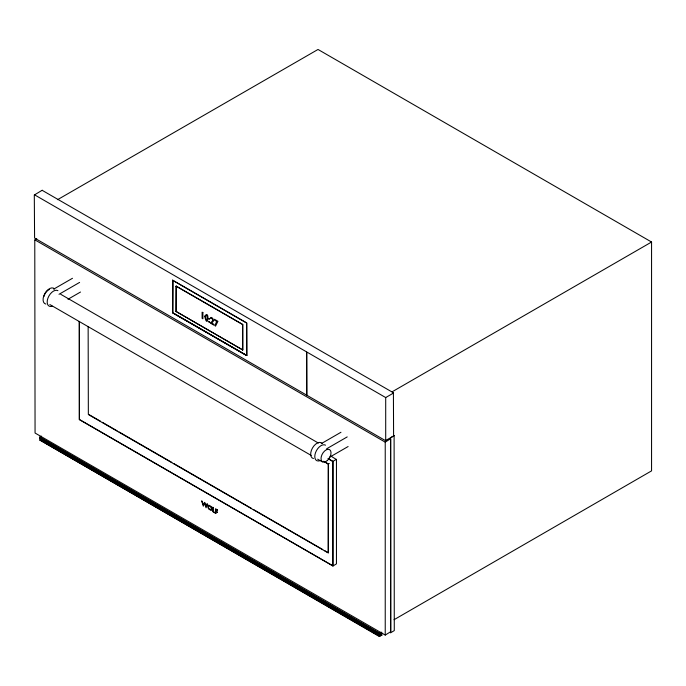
<?xml version="1.0" encoding="UTF-8"?>
<svg xmlns="http://www.w3.org/2000/svg" width="686" height="686" viewBox="0 0 686 686"><rect width="100%" height="100%" fill="white"/><g stroke="black" fill="none" stroke-linecap="round" stroke-linejoin="round"><path stroke-width="1.03" d="M42.3 190.399L393.412 392.769L393.593 436.09L385.412 440.601L34.592 238.059L34.3 195.013L42.3 190.185M172.606 312.807L172.743 280.231L246.746 322.917L246.746 355.554L172.658 312.876L172.743 280.231M176.302 286.122L176.079 311.624L176.053 286.259M246.831 355.408L246.66 323.063L172.606 280.308M329.297 463.427L328.26 464.019L328.26 552.959L88.348 414.533L88.142 326.699M390.583 438.714L385.232 442.136L385.232 635.073L35.063 433.029L34.772 240.134L36.752 238.659M385.704 440.652L385.704 397.563L34.403 194.738M394.21 435.593L390.531 437.719L390.531 632.869L394.279 630.588L394.107 435.464M211.991 509.269L211.871 509.767A2.693 1.552 60 0 1 211.048 510.384L208.827 509.106A2.761 1.595 60 0 1 207.875 506.594A2.89 1.664 60 0 1 207.935 506.036A2.718 1.569 60 0 1 208.844 505.188L211.039 506.457A2.675 1.544 60 0 1 211.863 508.017L211.94 508.343M79.233 321.374L79.439 419.678L332.993 566.001L333.027 461.515L328.174 458.471M381.81 632.226L379.401 633.538L39.711 437.428L41.237 436.056M381.81 633.229L379.401 635.039L39.711 438.431M379.958 633.65L381.879 635.099L379.401 636.531L39.711 439.923M176.096 311.478L242.741 349.946L242.69 324.444L176.216 286.131M332.993 566.001L336.449 563.849L336.449 459.534L330.669 455.958M394.03 619.715L651.563 470.87L651.563 242.029L318.021 49.461L57.573 199.669M328.311 552.762L328.405 464.045L323.681 461.215M210.713 322.832L212.557 320.816A2.247 1.295 60 0 0 212.634 320.431L212.463 319.359A1.243 0.72 60 0 0 211.854 318.578L211.725 318.501A1.664 0.96 60 0 0 211.237 318.338C210.242 319.076 210.088 317.215 211.142 317.438A2.367 1.372 60 0 1 211.777 317.652A2.65 1.526 60 0 1 212.24 317.987L212.634 318.398A2.092 1.209 60 0 1 213.097 319.136L213.406 320.259A3.164 1.826 60 0 1 213.329 321.228L211.751 323.08L213.809 324.272L213.809 325.121L210.396 323.089M53.671 289.14L72.476 278.284M59.013 294.294L79.61 282.409M67.965 299.268L80.502 292.03M176.079 286.182L242.767 324.589M79.284 419.532L79.396 321.502M306.428 352.33L306.874 352.484L306.779 395.213L306.522 352.278M392.178 391.783L651.563 242.029M385.704 397.563L393.593 393.001M321.271 443.645L340.968 432.266M326.622 448.798L347.21 436.905M329.306 457.39L348.111 446.535M332.993 461.292L336.372 459.337M39.668 436.991L379.461 633.169L381.056 632.252M39.668 438.483L379.461 634.661L381.853 633.281M39.668 439.975L379.461 636.154L381.853 634.773M385.232 635.073L390.874 631.6L390.771 438.946M172.743 280.248L172.743 312.867L246.66 355.545M242.604 350.006L242.604 324.452M176.216 311.547L242.741 349.946M173.755 313.313L246.797 355.485M34.875 239.86L385.232 442.136M60.728 294.294L318.33 443.027M328.14 458.728L332.787 461.412L332.787 565.761L79.396 419.463M324.349 461.764L328.26 464.019M49.864 304.55L311.178 455.418M317.661 459.166L322.291 461.841M89.429 414.841L100.542 421.255M102.394 422.327L117.212 430.877M119.064 431.948L171.834 462.424M173.687 463.487L251.462 508.395M253.314 509.458L322.754 549.555M324.607 550.626L327.385 552.23M379.958 634.061L381.853 635.159M210.713 506.757L209.17 505.865A1.972 1.14 60 0 0 208.553 506.311L208.553 507.666A1.981 1.149 60 0 0 209.17 508.815L210.713 509.707A1.981 1.149 60 0 0 211.322 509.261L211.322 507.906M242.604 324.589L242.604 350.031M211.888 508.326A2.89 1.664 60 0 1 211.931 509.235M210.705 506.868A1.981 1.149 60 0 1 211.322 508.026M43.904 296.558A7.066 4.082 -60 0 1 49.443 289.441M319.848 460.709A8.901 5.136 -60 0 1 315.526 452.657A8.901 5.136 -60 0 1 325.533 445.163M313.468 458.557A8.901 5.136 -60 0 1 312.516 447.932A8.901 5.136 -60 0 1 322.197 443.439M52.247 306.213A8.901 5.136 -60 0 1 47.926 298.153A8.901 5.136 -60 0 1 57.924 290.667M45.868 304.061A8.901 5.136 -60 0 1 44.916 293.428A8.901 5.136 -60 0 1 54.597 288.943M205.483 316.855C207.404 327.419 208.304 310.475 205.483 316.855M204.711 316.297C208.03 331.124 209.967 308.297 204.711 316.297M208.793 318.527C209.324 320.851 210.31 317.781 208.793 318.527M208.793 321.683C209.196 323.903 210.482 321.159 208.81 321.623M207.061 503.901L206.006 506.362L204.934 502.675L204.411 502.375L203.339 504.819L201.727 500.823L203.288 506.208L204.668 503.37L206.04 507.803L207.609 504.219L207.061 503.901M216.785 321.477L214.812 325.438L215.507 326.176L217.942 321.297L214.461 319.282L214.461 320.13L216.785 321.477M202.885 312.602L202.113 312.156L202.113 318.364L202.885 318.81L202.885 312.602M213.235 507.469L212.686 507.143L212.686 511.593L214.975 512.922L213.235 511.344L213.235 507.469M217.522 509.938L215.464 508.755L215.464 513.197L216.013 513.522L216.013 511.456L217.522 512.322L216.013 510.881L216.013 509.647L217.522 510.513L217.522 509.938M327.316 460.555A7.066 4.082 -60 0 0 329.554 449.604A7.066 4.082 -60 0 0 321.194 457.022A7.066 4.082 -60 0 0 327.316 460.555"/></g></svg>
